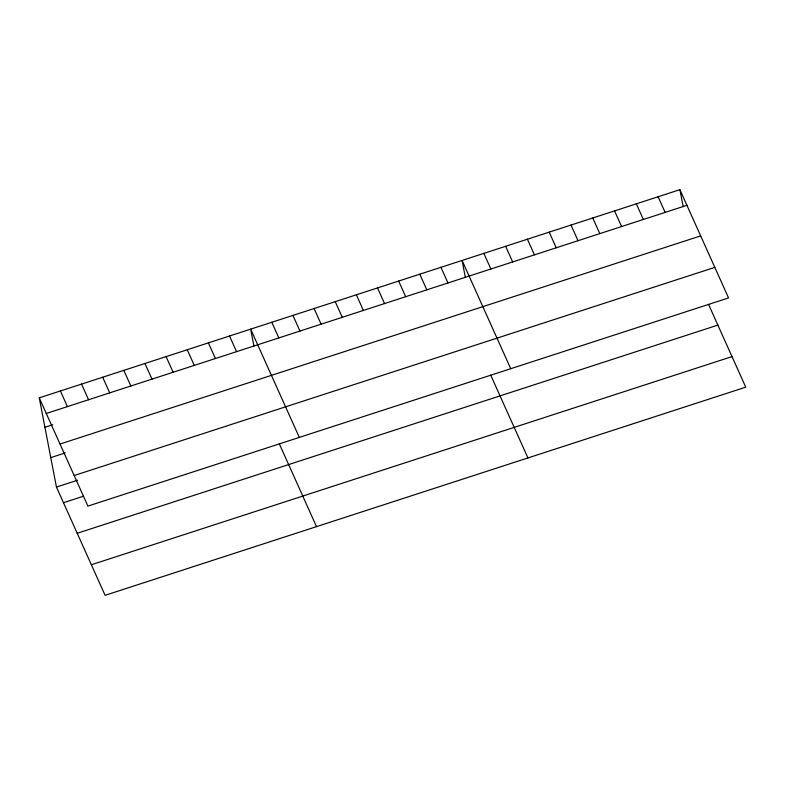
<?xml version="1.0" encoding="UTF-8"?>
<svg xmlns="http://www.w3.org/2000/svg" width="785" height="785" viewBox="0 0 785 785"><rect width="100%" height="100%" fill="white"/><g stroke="black" fill="none" stroke-linecap="round" stroke-linejoin="round"><path stroke-width="1.18" d="M39.25 397.838L679.898 189.676L728.549 297.927L87.9 506.099L39.25 397.838L56.451 487.073L105.102 595.324L745.75 387.162L708.541 304.374M46.276 413.479L686.924 205.317M44.922 427.285L52.713 424.754M60.013 444.045L700.662 235.883M50.77 457.626L65.243 452.925M74.163 475.533L714.811 267.371M56.451 487.073L77.587 480.204M63.477 502.714L83.514 496.208M77.215 533.28L717.863 325.108M91.364 564.768L732.012 356.596M658.115 196.75L665.15 212.392M636.331 203.825L643.366 219.476M614.547 210.91L621.583 226.551M592.773 217.985L599.799 233.626M570.989 225.06L578.015 240.701M549.206 232.144L556.231 247.785M527.422 239.219L534.457 254.86M505.638 246.294L512.674 261.935M483.854 253.369L490.89 269.019M510.731 368.705L462.08 260.453L465.348 277.439M490.723 375.151L527.932 457.94M440.935 267.322L447.97 282.963M419.798 274.191L426.824 289.832M398.652 281.059L405.688 296.701M377.516 287.928L384.542 303.569M356.37 294.797L363.396 310.438M335.224 301.666L342.26 317.307M314.088 308.534L321.114 324.176M292.942 315.403L299.978 331.044M271.806 322.272L278.832 337.923M299.32 437.402L250.66 329.141L253.938 346.136M279.313 443.839L316.512 526.627M229.524 336.019L236.55 351.66M208.378 342.888L215.414 358.529M187.242 349.757L194.268 365.398M166.096 356.625L173.132 372.267M144.96 363.494L151.986 379.135M123.814 370.363L130.85 386.004M102.678 377.232L109.704 392.873M81.532 384.1L88.568 399.742M60.396 390.969L67.422 406.61M679.898 189.676L683.176 206.661"/></g></svg>
